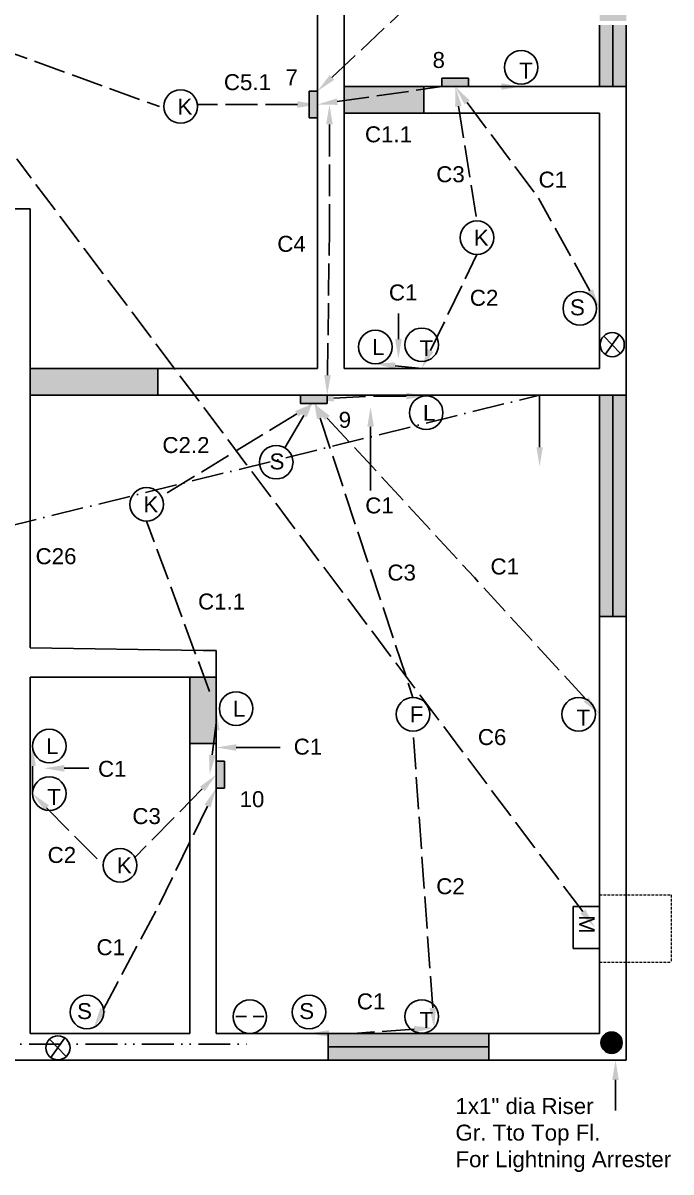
# Model space of a CAD drawing. Header units: inches. Extents: x 1145 to 1703, y 2157 to 3002.
# Drawn here: x 1458.3 to 1701.8, y 2156.5 to 2588.6 of the extents above; entities that cross this region are included whole.
import ezdxf
from ezdxf import colors
from ezdxf.entities.mleader import LeaderData, LeaderLine
from ezdxf.math import Vec2, Vec3

# ---------------------------------------------------------------- set-up
doc = ezdxf.new("R2010")
doc.units = ezdxf.units.IN
doc.header["$MEASUREMENT"] = 0
for name, pattern in [('ACAD_ISO02W100', [15, 12, -3]), ('ACAD_ISO03W100', [30, 12, -18]), ('ACAD_ISO10W100', [18, 12, -3, 0, -3]), ('ACAD_ISO12W100', [21, 12, -3, 0, -3, 0, -3]), ('DASHEDX2', [1.5, 1, -0.5])]:
    doc.linetypes.add(name, pattern=pattern)
doc.layers.add('Layer1', color=7, linetype='DASHEDX2', lineweight=5)
for name, color, linetype in [('pvc', 181, 'ACAD_ISO02W100'), ('tel', 53, 'ACAD_ISO10W100'), ('tv', 151, 'ACAD_ISO12W100')]:
    doc.layers.add(name, color=color, linetype=linetype)
doc.styles.get("Standard").update_dxf_attribs({"font": 'arial.ttf'})

msp = doc.modelspace()

# ---------------------------------------------------------------- hatches: boundary and pattern name
at = {"true_color": 0x7aafdf}
h = msp.add_hatch(color=143, dxfattribs=at)
h.dxf.hatch_style = 1
h.paths.add_polyline_path([(1679.93, 2660.66), (1674.93, 2660.66), (1674.93, 2589.35), (1679.93, 2589.35)])
h.paths.add_polyline_path([(1684.93, 2660.66), (1679.93, 2660.66), (1679.93, 2589.35), (1684.93, 2589.35)])
h.paths.add_polyline_path([(1684.93, 2587.77), (1679.93, 2587.77), (1679.93, 2564.66), (1684.93, 2564.66)])
h.paths.add_polyline_path([(1679.93, 2587.77), (1674.93, 2587.77), (1674.93, 2564.66), (1679.93, 2564.66)])
at = {"true_color": 0x939598}
h = msp.add_hatch(color=252, dxfattribs=at)
h.dxf.hatch_style = 1
h.paths.add_polyline_path([(1615.65, 2567.79), (1615.65, 2564.66), (1625.73, 2564.66), (1625.73, 2567.79)])
h = msp.add_hatch(color=252, dxfattribs=at)
h.dxf.hatch_style = 1
h.paths.add_polyline_path([(1565.8, 2552.86), (1568.93, 2552.86), (1568.93, 2562.95), (1565.8, 2562.95)])
at = {"true_color": 0x727430}
h = msp.add_hatch(color=67, dxfattribs=at)
h.dxf.hatch_style = 1
h.paths.add_polyline_path([(1608.93, 2564.66), (1578.93, 2564.66), (1578.93, 2554.66), (1608.93, 2554.66)])
h = msp.add_hatch(color=67, dxfattribs=at)
h.dxf.hatch_style = 1
h.paths.add_polyline_path([(1508.93, 2458.66), (1460.93, 2458.66), (1460.93, 2448.66), (1508.93, 2448.66)])
at = {"true_color": 0x939598}
h = msp.add_hatch(color=252, dxfattribs=at)
h.dxf.hatch_style = 1
h.paths.add_polyline_path([(1572.59, 2445.54), (1572.59, 2448.66), (1562.51, 2448.66), (1562.51, 2445.54)])
at = {"true_color": 0x7aafdf}
h = msp.add_hatch(color=143, dxfattribs=at)
h.dxf.hatch_style = 1
h.paths.add_polyline_path([(1679.93, 2448.66), (1674.93, 2448.66), (1674.93, 2365.47), (1679.93, 2365.47)])
h.paths.add_polyline_path([(1684.93, 2448.66), (1679.93, 2448.66), (1679.93, 2365.47), (1684.93, 2365.47)])
at = {"true_color": 0x727430}
h = msp.add_hatch(color=67, dxfattribs=at)
h.dxf.hatch_style = 1
h.paths.add_polyline_path([(1530.93, 2342.66), (1525.93, 2342.66), (1520.93, 2342.66), (1520.93, 2317.66), (1530.93, 2317.66)])
at = {"true_color": 0x939598}
h = msp.add_hatch(color=252, dxfattribs=at)
h.dxf.hatch_style = 1
h.paths.add_polyline_path([(1534.05, 2310.97), (1530.93, 2310.97), (1530.93, 2300.89), (1534.05, 2300.89)])
at = {"true_color": 0x7aafdf}
h = msp.add_hatch(color=143, dxfattribs=at)
h.dxf.hatch_style = 1
h.paths.add_polyline_path([(1633.29, 2208.66), (1572.91, 2208.66), (1572.91, 2203.66), (1633.29, 2203.66)])
h.paths.add_polyline_path([(1633.29, 2203.66), (1572.91, 2203.66), (1572.91, 2198.66), (1633.29, 2198.66)])
at = {"layer": 'pvc', "true_color": 0x293189}
h = msp.add_hatch(dxfattribs=at)
h.set_pattern_fill('ANSI31', color=177)
h.paths.add_polyline_path([(1683.43, 2205.16, 1), (1675.43, 2205.16, 1)])

# ---------------------------------------------------------------- linework, layer by layer
for p, q in [((1568.93, 2458.66), (1568.93, 2617.66)), ((1578.93, 2458.66), (1578.93, 2617.66)), ((1674.93, 2564.66), (1674.93, 2587.77)), ((1679.93, 2587.77), (1679.93, 2564.66)), ((1684.93, 2203.66), (1684.93, 2587.77)), ((1615.65, 2567.79), (1615.65, 2564.66)), ((1615.65, 2567.79), (1625.73, 2567.79)), ((1625.73, 2564.66), (1625.73, 2567.79)), ((1568.93, 2562.95), (1565.8, 2562.95)), ((1565.8, 2552.86), (1565.8, 2562.95)), ((1608.93, 2564.66), (1578.93, 2564.66)), ((1608.93, 2564.66), (1674.93, 2564.66)), ((1608.93, 2564.66), (1608.93, 2554.66)), ((1674.93, 2564.66), (1684.93, 2564.66)), ((1608.93, 2554.66), (1578.93, 2554.66)), ((1608.93, 2554.66), (1674.93, 2554.66)), ((1674.93, 2458.66), (1674.93, 2554.66)), ((1565.8, 2552.86), (1568.93, 2552.86)), ((1450.93, 2518.66), (1460.93, 2518.66)), ((1460.93, 2518.66), (1460.93, 2513.66)), ((1460.93, 2513.66), (1460.93, 2353.66)), ((1676.99, 2463.97), (1682.33, 2471.31)), ((1676.51, 2470.87), (1682.79, 2464.31)), ((1508.93, 2458.66), (1460.93, 2458.66)), ((1508.93, 2448.66), (1508.93, 2458.66)), ((1508.93, 2458.66), (1568.93, 2458.66)), ((1578.93, 2458.66), (1674.93, 2458.66)), ((1508.93, 2448.66), (1460.93, 2448.66)), ((1674.93, 2448.66), (1508.93, 2448.66)), ((1562.51, 2448.66), (1562.51, 2445.54)), ((1572.59, 2445.54), (1562.51, 2445.54)), ((1572.59, 2445.54), (1572.59, 2448.66)), ((1674.93, 2208.66), (1674.93, 2448.66)), ((1674.93, 2448.66), (1684.93, 2448.66)), ((1679.93, 2365.47), (1679.93, 2448.66)), ((1674.93, 2365.47), (1684.93, 2365.47)), ((1460.93, 2353.66), (1460.93, 2353.59)), ((1525.93, 2352.66), (1460.93, 2353.59)), ((1525.93, 2352.66), (1530.93, 2352.66)), ((1530.93, 2352.66), (1530.93, 2342.66)), ((1460.93, 2342.66), (1460.93, 2208.66)), ((1460.93, 2342.66), (1525.93, 2342.66)), ((1520.93, 2317.66), (1520.93, 2342.66)), ((1530.93, 2342.66), (1525.93, 2342.66)), ((1530.93, 2317.66), (1530.93, 2342.66)), ((1530.93, 2342.66), (1530.93, 2317.66)), ((1530.93, 2317.66), (1530.93, 2342.66)), ((1530.93, 2317.66), (1520.93, 2317.66)), ((1520.93, 2317.66), (1520.93, 2208.66)), ((1530.93, 2208.66), (1530.93, 2317.66)), ((1534.05, 2310.97), (1530.93, 2310.97)), ((1534.05, 2310.97), (1534.05, 2300.89)), ((1530.93, 2300.89), (1534.05, 2300.89)), ((1674.93, 2256.4), (1665.07, 2256.4)), ((1665.07, 2256.4), (1665.07, 2240.58)), ((1665.07, 2240.58), (1674.93, 2240.58)), ((1538.29, 2214.97), (1542.28, 2214.97)), ((1544.74, 2214.97), (1548.74, 2214.97)), ((1460.93, 2208.66), (1520.93, 2208.66)), ((1530.93, 2208.66), (1674.93, 2208.66)), ((1572.91, 2208.66), (1572.91, 2198.66)), ((1633.29, 2208.66), (1633.29, 2198.66)), ((1468.23, 2206.49), (1474.51, 2199.93)), ((1468.71, 2199.59), (1474.05, 2206.94)), ((1572.91, 2203.66), (1633.29, 2203.66)), ((1684.93, 2198.66), (1184.93, 2198.66))]:
    msp.add_line(p, q)
at = {"linetype": 'ACAD_ISO03W100'}
msp.add_line((1684.93, 2203.66), (1684.93, 2198.66), dxfattribs=at)
at = {"linetype": 'ByBlock', "lineweight": -2}
for points in [[(1652.41, 2429.04), (1652.41, 2448.66)], [(1563.86, 2440.92), (1556.66, 2428.84)]]:
    msp.add_lwpolyline(points, dxfattribs=at)
for centre, radius in [((1645.48, 2571.9), 6.31), ((1517.53, 2557.16), 6.31), ((1628.86, 2507.83), 6.31), ((1667.5, 2481.27), 6.31), ((1590.68, 2466.74), 6.31), ((1608.12, 2467.57), 6.31), ((1679.69, 2467.62), 4.54), ((1609.79, 2442.01), 6.31), ((1553.43, 2423.42), 6.31), ((1504.73, 2407.56), 6.31), ((1538.37, 2330.79), 6.31), ((1604.81, 2328.66), 6.31), ((1667.09, 2328.66), 6.31), ((1468.19, 2316.69), 6.31), ((1468.19, 2298.84), 6.31), ((1494.77, 2271.87), 6.31), ((1482.31, 2216.68), 6.31), ((1543.52, 2214.97), 6.31), ((1565.77, 2216.68), 6.31), ((1608.12, 2215.02), 6.31), ((1471.41, 2203.24), 4.54), ((1679.43, 2205.16), 4)]:
    msp.add_circle(centre, radius)
for points in [[(1562.83, 2441.53), (1567.55, 2447.1), (1564.89, 2440.3)], [(1653.61, 2429.04), (1652.41, 2421.84), (1651.21, 2429.04)]]:
    msp.add_solid(points)
at = {"layer": 'Layer1'}
for p, q in [((1674.93, 2260.79), (1701.77, 2260.79)), ((1701.77, 2260.79), (1701.77, 2235.51)), ((1674.93, 2235.51), (1701.77, 2235.51))]:
    msp.add_line(p, q, dxfattribs=at)
at = {"layer": 'tel'}
msp.add_line((1451.6, 2398.99), (1652.41, 2448.66), dxfattribs=at)
at = {"layer": 'tv'}
msp.add_line((1312.18, 2204.66), (1544.18, 2204.66), dxfattribs=at)

# ---------------------------------------------------------------- texts
at = {"char_height": 6, "attachment_point": 1}
for s, width, heights, insert in [('{\\C244;\\c1973145;8}', 8.5023, [0], (1612.17, 2577.65)), ('{\\C244;\\c1973145;7}', 8.5023, [0], (1556.92, 2571.13)), ('T', 8.5023, [0], (1644.69, 2573.63)), ('C5.1', 8.5023, [0], (1533.77, 2569.31)), ('K', 8.5023, [0], (1516.33, 2560.14)), ('C1.1', 8.5023, [0], (1586.77, 2549.7)), ('C3', 8.5023, [0], (1613.57, 2534.69)), ('C1', 8.5023, [0], (1652.01, 2532.67)), ('K', 8.5023, [0], (1627.66, 2510.8)), ('{\\C244;\\c1973145;C4}', 8.5023, [0], (1553.83, 2508.52)), ('C1', 8.5023, [0], (1595.78, 2490.24)), ('C2', 8.5023, [0], (1626.19, 2488.24)), ('S', 8.5023, [0], (1663.81, 2484.65)), ('L', 8.5023, [0], (1589.48, 2469.72)), ('T', 8.5023, [0], (1607.33, 2469.3)), ('{\\C244;\\c1973145;9}', 8.5023, [0], (1576.91, 2442.36)), ('L', 8.5023, [0], (1608.58, 2444.98)), ('C2.2', 8.5023, [0], (1510.67, 2432.87)), ('S', 8.5023, [0], (1550.93, 2426.72)), ('K', 8.5023, [0], (1503.53, 2410.54)), ('C1', 8.5023, [0], (1586.89, 2410.16)), ('{\\C116;\\c3434259;C26}', 8.5023, [0], (1463.02, 2391.08)), ('C3', 8.5023, [0], (1595.21, 2384.93)), ('C1', 8.5023, [0], (1633.94, 2387.22)), ('C1.1', 8.5023, [0], (1524.06, 2374.04)), ('L', 8.5023, [0], (1537.16, 2333.77)), ('F', 8.5023, [0], (1603.6, 2331.63)), ('T', 8.5023, [0], (1666.3, 2330.39)), ('{\\C116;\\c3434259;C6}', 8.5023, [0], (1629.2, 2323.08)), ('L', 8.5023, [0], (1466.98, 2319.66)), ('{\\C244;\\c1973145;C1}', 8.5023, [0], (1560.01, 2319.48)), ('C1', 8.5023, [0], (1486.47, 2311.14)), ('T', 8.5023, [0], (1467.4, 2300.57)), ('{\\C244;\\c1973145;10}', 8.5023, [0], (1539.66, 2299.73)), ('C3', 8.5023, [0], (1499.38, 2293.37)), ('C2', 8.5023, [0], (1467.54, 2278.75)), ('K', 8.5023, [0], (1493.56, 2274.84)), ('C2', 8.5023, [0], (1613.56, 2266.99)), ('C1', 8.5023, [0], (1485.9, 2244.06)), ('C1', 8.5023, [0], (1583.73, 2223.7)), ('S', 8.5023, [0], (1478.61, 2220.06)), ('S', 8.5023, [0], (1562.08, 2220.06)), ('T', 8.5023, [0], (1607.33, 2216.74)), ('1x1" dia Riser \\PGr. Tto Top Fl.\\PFor Lightning Arrester', 86.0793, [38.29], (1620.78, 2184.36))]:
    msp.add_mtext_dynamic_manual_height_columns(s, width=width, gutter_width=1, heights=heights, dxfattribs=dict(at, insert=insert))
at = {"insert": (1673.14, 2253.16), "char_height": 6, "attachment_point": 1, "rotation": 270}
msp.add_mtext_dynamic_manual_height_columns('{\\C116;\\c3434259;M}', width=8.5023, gutter_width=1, heights=[0], dxfattribs=at)

# ---------------------------------------------------------------- leaders
ml = msp.add_multileader_mtext('Standard')
ml.set_content('')
ml.set_leader_properties(color=242, linetype='ACAD_ISO02W100')
ml.build(insert=Vec2(0, 0))
ml.multileader.update_dxf_attribs({"has_dogleg": 0, "dogleg_length": 0.36, "arrow_head_size": 7.5, "scale": 30})
ctx = ml.context
ctx.base_point, ctx.scale, ctx.char_height, ctx.arrow_head_size, ctx.landing_gap_size, ctx.plane_origin = Vec3(1497.09, 2557.16), 30, 5.4, 7.5, 2.7, Vec3(1328.63, 2622.67)
notes = []
notes.append((ctx, [(0, (1, 1, 0), (1498.73, 2557.16), (1, 0), 10.8, [(0, [(1328.63, 2622.67)], 0, [])])]))
ctx.mtext, ml.multileader.dxf.content_type = None, 0
ml = msp.add_multileader_mtext('Standard')
ml.set_content('')
ml.set_leader_properties(linetype='ACAD_ISO02W100')
ml.build(insert=Vec2(0, 0))
ml.multileader.update_dxf_attribs({"has_dogleg": 0, "dogleg_length": 0.36, "arrow_head_size": 7.5, "scale": 30})
ctx = ml.context
ctx.base_point, ctx.scale, ctx.char_height, ctx.arrow_head_size, ctx.landing_gap_size, ctx.plane_origin = Vec3(1612.11, 2613.4), 30, 5.4, 7.5, 2.7, Vec3(1568.93, 2562.95)
notes.append((ctx, [(0, (1, 1, 0), (1611.75, 2613.4), (1, 0), 10.8, [(0, [(1568.93, 2562.95)], 0, [])])]))
ctx.mtext, ml.multileader.dxf.content_type = None, 0
ml = msp.add_multileader_mtext('Standard')
ml.set_content('')
ml.set_leader_properties(linetype='ACAD_ISO02W100')
ml.build(insert=Vec2(0, 0))
ml.multileader.update_dxf_attribs({"has_dogleg": 0, "dogleg_length": 0.36, "arrow_head_size": 7.5, "scale": 30})
ctx = ml.context
ctx.base_point, ctx.scale, ctx.char_height, ctx.arrow_head_size, ctx.landing_gap_size, ctx.plane_origin = Vec3(1603.31, 2564.66), 30, 5.4, 7.5, 2.7, Vec3(1568.93, 2557.91)
notes.append((ctx, [(0, (1, 1, 0), (1604.85, 2564.66), (1, 0), 10.8, [(0, [(1568.93, 2557.91)], 0, [])])]))
ctx.mtext, ml.multileader.dxf.content_type = None, 0
ml = msp.add_multileader_mtext('Standard')
ml.set_content('')
ml.set_leader_properties(linetype='ACAD_ISO02W100')
ml.build(insert=Vec2(0, 0))
ml.multileader.update_dxf_attribs({"has_dogleg": 0, "dogleg_length": 0.36, "arrow_head_size": 7.5, "scale": 30})
ctx = ml.context
ctx.base_point, ctx.scale, ctx.char_height, ctx.arrow_head_size, ctx.landing_gap_size, ctx.plane_origin = Vec3(1617.23, 2514.13), 30, 5.4, 7.5, 2.7, Vec3(1620.69, 2564.66)
notes.append((ctx, [(0, (1, 1, 0), (1618.06, 2514.13), (1, 0), 10.8, [(0, [(1620.69, 2564.66)], 0, [])])]))
ctx.mtext, ml.multileader.dxf.content_type = None, 0
ml = msp.add_multileader_mtext('Standard')
ml.set_content('')
ml.set_leader_properties(linetype='ACAD_ISO02W100')
ml.build(insert=Vec2(0, 0))
ml.multileader.update_dxf_attribs({"has_dogleg": 0, "dogleg_length": 0.36, "arrow_head_size": 7.5, "scale": 30})
ctx = ml.context
ctx.base_point, ctx.scale, ctx.char_height, ctx.arrow_head_size, ctx.landing_gap_size, ctx.plane_origin = Vec3(1641.57, 2522.74), 30, 5.4, 7.5, 2.7, Vec3(1620.69, 2564.66)
notes.append((ctx, [(0, (1, 1, 0), (1641.21, 2522.74), (1, 0), 10.8, [(0, [(1620.69, 2564.66)], 0, [])])]))
ctx.mtext, ml.multileader.dxf.content_type = None, 0
ml = msp.add_multileader_mtext('Standard')
ml.set_content('')
ml.set_leader_properties(linetype='ACAD_ISO02W100')
ml.build(insert=Vec2(0, 0))
ml.multileader.update_dxf_attribs({"has_dogleg": 0, "dogleg_length": 0.36, "arrow_head_size": 7.5, "scale": 30})
ctx = ml.context
ctx.base_point, ctx.scale, ctx.char_height, ctx.arrow_head_size, ctx.landing_gap_size, ctx.plane_origin = Vec3(1636.89, 2562.09), 30, 5.4, 7.5, 2.7, Vec3(1645.48, 2564.66)
notes.append((ctx, [(0, (1, 1, 0), (1636.53, 2564.66), (-1, 0), 10.8, [(0, [(1645.48, 2564.66)], 0, [])])]))
ctx.mtext, ml.multileader.dxf.content_type = None, 0
ml = msp.add_multileader_mtext('Standard')
ml.set_content('')
ml.set_leader_properties(linetype='ACAD_ISO02W100')
ml.build(insert=Vec2(0, 0))
ml.multileader.update_dxf_attribs({"has_dogleg": 0, "dogleg_length": 0.36, "arrow_head_size": 7.5, "scale": 30})
ctx = ml.context
ctx.base_point, ctx.scale, ctx.char_height, ctx.arrow_head_size, ctx.landing_gap_size, ctx.plane_origin = Vec3(1534.96, 2557.91), 30, 5.4, 7.5, 2.7, Vec3(1568.93, 2557.91)
notes.append((ctx, [(0, (1, 1, 0), (1534.6, 2557.91), (-1, 0), 10.8, [(0, [(1568.93, 2557.91)], 0, [])])]))
ctx.mtext, ml.multileader.dxf.content_type = None, 0
ml = msp.add_multileader_mtext('Standard')
ml.set_content('')
ml.set_leader_properties(color=242, linetype='ACAD_ISO02W100')
ml.build(insert=Vec2(0, 0))
ml.multileader.update_dxf_attribs({"has_dogleg": 0, "dogleg_length": 0.36, "arrow_head_size": 7.5, "scale": 30})
ctx = ml.context
ctx.base_point, ctx.scale, ctx.char_height, ctx.arrow_head_size, ctx.landing_gap_size, ctx.plane_origin = Vec3(1562.99, 2511.91), 30, 5.4, 7.5, 2.7, Vec3(1573.43, 2557.91)
notes.append((ctx, [(0, (1, 1, 0), (1562.63, 2510.91), (1, 0), 10.8, [(0, [(1573.43, 2557.91)], 0, [])])]))
ctx.mtext, ml.multileader.dxf.content_type = None, 0
ml = msp.add_multileader_mtext('Standard')
ml.set_content('')
ml.set_leader_properties(color=92, linetype='ACAD_ISO02W100')
ml.build(insert=Vec2(0, 0))
ml.multileader.update_dxf_attribs({"has_dogleg": 0, "dogleg_length": 0.36, "arrow_head_size": 7.5, "scale": 30})
ctx = ml.context
ctx.base_point, ctx.scale, ctx.char_height, ctx.arrow_head_size, ctx.landing_gap_size, ctx.plane_origin = Vec3(1463.94, 2537.46), 30, 5.4, 7.5, 2.7, Vec3(1673.14, 2248.49)
notes.append((ctx, [(0, (1, 1, 0), (1466.73, 2537.46), (-1, 0), 10.8, [(0, [(1673.14, 2248.49)], 0, [])])]))
ctx.mtext, ml.multileader.dxf.content_type = None, 0
ml = msp.add_multileader_mtext('Standard')
ml.set_content('')
ml.set_leader_properties(linetype='ACAD_ISO02W100')
ml.build(insert=Vec2(0, 0))
ml.multileader.update_dxf_attribs({"has_dogleg": 0, "dogleg_length": 0.36, "arrow_head_size": 7.5, "scale": 30})
ctx = ml.context
ctx.base_point, ctx.scale, ctx.char_height, ctx.arrow_head_size, ctx.landing_gap_size, ctx.plane_origin = Vec3(1662.56, 2522.74), 30, 5.4, 7.5, 2.7, Vec3(1674.93, 2481.27)
notes.append((ctx, [(0, (1, 1, 0), (1662.81, 2522.74), (-1, 0), 10.8, [(0, [(1674.93, 2481.27)], 0, [])])]))
ctx.mtext, ml.multileader.dxf.content_type = None, 0
ml = msp.add_multileader_mtext('Standard')
ml.set_content('')
ml.set_leader_properties(color=242, linetype='ACAD_ISO02W100')
ml.build(insert=Vec2(0, 0))
ml.multileader.update_dxf_attribs({"has_dogleg": 0, "dogleg_length": 0.36, "arrow_head_size": 7.5, "scale": 30})
ctx = ml.context
ctx.base_point, ctx.scale, ctx.char_height, ctx.arrow_head_size, ctx.landing_gap_size, ctx.plane_origin = Vec3(1562.99, 2512.91), 30, 5.4, 7.5, 2.7, Vec3(1572.59, 2448.66)
notes.append((ctx, [(0, (1, 1, 0), (1562.63, 2510.91), (1, 0), 10.8, [(0, [(1572.59, 2448.66)], 0, [])])]))
ctx.mtext, ml.multileader.dxf.content_type = None, 0
ml = msp.add_multileader_mtext('Standard')
ml.set_content('')
ml.set_leader_properties(linetype='ACAD_ISO02W100')
ml.build(insert=Vec2(0, 0))
ml.multileader.update_dxf_attribs({"has_dogleg": 0, "dogleg_length": 0.36, "arrow_head_size": 7.5, "scale": 30})
ctx = ml.context
ctx.base_point, ctx.scale, ctx.char_height, ctx.arrow_head_size, ctx.landing_gap_size, ctx.plane_origin = Vec3(1617.57, 2501.52), 30, 5.4, 7.5, 2.7, Vec3(1608.12, 2458.66)
notes.append((ctx, [(0, (1, 1, 0), (1618.06, 2501.52), (1, 0), 10.8, [(0, [(1608.12, 2458.66)], 0, [])])]))
ctx.mtext, ml.multileader.dxf.content_type = None, 0
ml = msp.add_multileader_mtext('Standard')
ml.set_content('')
ml.set_leader_properties(linetype='ByLayer')
ml.build(insert=Vec2(0, 0))
ml.multileader.update_dxf_attribs({"has_dogleg": 0, "dogleg_length": 0.36, "arrow_head_size": 7.5, "scale": 30})
ctx = ml.context
ctx.base_point, ctx.scale, ctx.char_height, ctx.arrow_head_size, ctx.landing_gap_size, ctx.plane_origin = Vec3(1588.9, 2479.37), 30, 5.4, 7.5, 2.7, Vec3(1599.34, 2462.2)
notes.append((ctx, [(0, (1, 1, 0), (1588.54, 2479.37), (1, 0), 10.8, [(0, [(1599.34, 2462.2)], 0, [])])]))
ctx.mtext, ml.multileader.dxf.content_type = None, 0
ml = msp.add_multileader_mtext('Standard')
ml.set_content('')
ml.set_leader_properties(linetype='ACAD_ISO02W100')
ml.build(insert=Vec2(0, 0))
ml.multileader.update_dxf_attribs({"has_dogleg": 0, "dogleg_length": 0.36, "arrow_head_size": 7.5, "scale": 30})
ctx = ml.context
ctx.base_point, ctx.scale, ctx.char_height, ctx.arrow_head_size, ctx.landing_gap_size, ctx.plane_origin = Vec3(1597.68, 2459.14), 30, 5.4, 7.5, 2.7, Vec3(1590.68, 2460.44)
notes.append((ctx, [(0, (1, 1, 0), (1597.32, 2458.66), (1, 0), 10.8, [(0, [(1590.68, 2460.44)], 0, [])])]))
ctx.mtext, ml.multileader.dxf.content_type = None, 0
ml = msp.add_multileader_mtext('Standard')
ml.set_content('')
ml.set_leader_properties(linetype='ACAD_ISO02W100')
ml.build(insert=Vec2(0, 0))
ml.multileader.update_dxf_attribs({"has_dogleg": 0, "dogleg_length": 0.36, "arrow_head_size": 7.5, "scale": 30})
ctx = ml.context
ctx.base_point, ctx.scale, ctx.char_height, ctx.arrow_head_size, ctx.landing_gap_size, ctx.plane_origin = Vec3(1604.19, 2448.31), 30, 5.4, 7.5, 2.7, Vec3(1609.79, 2448.31)
notes.append((ctx, [(0, (1, 1, 0), (1602.73, 2448.31), (-1, 0), 10.8, [(0, [(1609.79, 2448.31)], 0, [])])]))
ctx.mtext, ml.multileader.dxf.content_type = None, 0
ml = msp.add_multileader_mtext('Standard')
ml.set_content('')
ml.set_leader_properties(linetype='ACAD_ISO02W100')
ml.build(insert=Vec2(0, 0))
ml.multileader.update_dxf_attribs({"has_dogleg": 0, "dogleg_length": 0.36, "arrow_head_size": 7.5, "scale": 30})
ctx = ml.context
ctx.base_point, ctx.scale, ctx.char_height, ctx.arrow_head_size, ctx.landing_gap_size, ctx.plane_origin = Vec3(1521.46, 2410.54), 30, 5.4, 7.5, 2.7, Vec3(1567.55, 2445.54)
notes.append((ctx, [(0, (1, 1, 0), (1521.1, 2410.54), (-1, 0), 10.8, [(0, [(1567.55, 2445.54)], 0, [])])]))
ctx.mtext, ml.multileader.dxf.content_type = None, 0
ml = msp.add_multileader_mtext('Standard')
ml.set_content('')
ml.set_leader_properties(linetype='ACAD_ISO02W100')
ml.build(insert=Vec2(0, 0))
ml.multileader.update_dxf_attribs({"has_dogleg": 0, "dogleg_length": 0.36, "arrow_head_size": 7.5, "scale": 30})
ctx = ml.context
ctx.base_point, ctx.scale, ctx.char_height, ctx.arrow_head_size, ctx.landing_gap_size, ctx.plane_origin = Vec3(1581.49, 2448.31), 30, 5.4, 7.5, 2.7, Vec3(1567.55, 2447.1)
notes.append((ctx, [(0, (1, 1, 0), (1581.13, 2448.31), (1, 0), 10.8, [(0, [(1567.55, 2447.1)], 0, [])])]))
ctx.mtext, ml.multileader.dxf.content_type = None, 0
ml = msp.add_multileader_mtext('Standard')
ml.set_content('')
ml.set_leader_properties(linetype='ACAD_ISO02W100')
ml.build(insert=Vec2(0, 0))
ml.multileader.update_dxf_attribs({"has_dogleg": 0, "dogleg_length": 0.36, "arrow_head_size": 7.5, "scale": 30})
ctx = ml.context
ctx.base_point, ctx.scale, ctx.char_height, ctx.arrow_head_size, ctx.landing_gap_size, ctx.plane_origin = Vec3(1594.37, 2334.97), 30, 5.4, 7.5, 2.7, Vec3(1567.55, 2447.1)
notes.append((ctx, [(0, (1, 1, 0), (1594.01, 2334.97), (1, 0), 10.8, [(0, [(1567.55, 2447.1)], 0, [])])]))
ctx.mtext, ml.multileader.dxf.content_type = None, 0
ml = msp.add_multileader_mtext('Standard')
ml.set_content('')
ml.set_leader_properties(linetype='ACAD_ISO02W100')
ml.build(insert=Vec2(0, 0))
ml.multileader.update_dxf_attribs({"has_dogleg": 0, "dogleg_length": 0.36, "arrow_head_size": 7.5, "scale": 30})
ctx = ml.context
ctx.base_point, ctx.scale, ctx.char_height, ctx.arrow_head_size, ctx.landing_gap_size, ctx.plane_origin = Vec3(1617.47, 2380.05), 30, 5.4, 7.5, 2.7, Vec3(1567.55, 2445.54)
notes.append((ctx, [(0, (1, 1, 0), (1617.11, 2380.05), (1, 0), 10.8, [(0, [(1567.55, 2445.54)], 0, [])])]))
ctx.mtext, ml.multileader.dxf.content_type = None, 0
ml = msp.add_multileader_mtext('Standard')
ml.set_content('')
ml.set_leader_properties(linetype='ByLayer')
ml.build(insert=Vec2(0, 0))
ml.multileader.update_dxf_attribs({"has_dogleg": 0, "dogleg_length": 0.36, "arrow_head_size": 7.5, "scale": 30})
ctx = ml.context
ctx.base_point, ctx.scale, ctx.char_height, ctx.arrow_head_size, ctx.landing_gap_size, ctx.plane_origin = Vec3(1588.89, 2412.74), 30, 5.4, 7.5, 2.7, Vec3(1588.89, 2444.27)
notes.append((ctx, [(0, (1, 1, 0), (1588.53, 2412.74), (1, 0), 0.36, [(0, [(1588.89, 2444.27)], 0, [])])]))
ctx.mtext, ml.multileader.dxf.content_type = None, 0
ml = msp.add_multileader_mtext('Standard')
ml.set_content('')
ml.set_leader_properties(linetype='ACAD_ISO02W100')
ml.build(insert=Vec2(0, 0))
ml.multileader.update_dxf_attribs({"has_dogleg": 0, "dogleg_length": 0.36, "arrow_head_size": 7.5, "scale": 30})
ctx = ml.context
ctx.base_point, ctx.scale, ctx.char_height, ctx.arrow_head_size, ctx.landing_gap_size, ctx.plane_origin = Vec3(1515.89, 2401.26), 30, 5.4, 7.5, 2.7, Vec3(1530.93, 2330.16)
notes.append((ctx, [(0, (1, 1, 0), (1515.53, 2401.26), (-1, 0), 10.8, [(0, [(1530.93, 2330.16)], 0, [])])]))
ctx.mtext, ml.multileader.dxf.content_type = None, 0
ml = msp.add_multileader_mtext('Standard')
ml.set_content('')
ml.set_leader_properties(linetype='ACAD_ISO02W100')
ml.build(insert=Vec2(0, 0))
ml.multileader.update_dxf_attribs({"has_dogleg": 0, "dogleg_length": 0.36, "arrow_head_size": 7.5, "scale": 30})
ctx = ml.context
ctx.base_point, ctx.scale, ctx.char_height, ctx.arrow_head_size, ctx.landing_gap_size, ctx.plane_origin = Vec3(1639.07, 2380.05), 30, 5.4, 7.5, 2.7, Vec3(1674.93, 2328.66)
notes.append((ctx, [(0, (1, 1, 0), (1638.71, 2380.05), (-1, 0), 10.8, [(0, [(1674.93, 2328.66)], 0, [])])]))
ctx.mtext, ml.multileader.dxf.content_type = None, 0
ml = msp.add_multileader_mtext('Standard')
ml.set_content('')
ml.set_leader_properties(color=242, linetype='ACAD_ISO02W100')
ml.build(insert=Vec2(0, 0))
ml.multileader.update_dxf_attribs({"has_dogleg": 0, "dogleg_length": 0.36, "arrow_head_size": 7.5, "scale": 30})
ctx = ml.context
ctx.base_point, ctx.scale, ctx.char_height, ctx.arrow_head_size, ctx.landing_gap_size, ctx.plane_origin = Vec3(1544.09, 2310.66), 30, 5.4, 7.5, 2.7, Vec3(1530.93, 2330.16)
notes.append((ctx, [(0, (1, 1, 0), (1541.73, 2310.66), (-1, 0), 10.8, [(0, [(1530.93, 2330.16)], 0, [])])]))
ctx.mtext, ml.multileader.dxf.content_type = None, 0
ml = msp.add_multileader_mtext('Standard')
ml.set_content('')
ml.set_leader_properties(color=242, linetype='ACAD_ISO02W100')
ml.build(insert=Vec2(0, 0))
ml.multileader.update_dxf_attribs({"has_dogleg": 0, "dogleg_length": 0.36, "arrow_head_size": 7.5, "scale": 30})
ctx = ml.context
ctx.base_point, ctx.scale, ctx.char_height, ctx.arrow_head_size, ctx.landing_gap_size, ctx.plane_origin = Vec3(1520.32, 2325.29), 30, 5.4, 7.5, 2.7, Vec3(1528.43, 2305.93)
notes.append((ctx, [(0, (1, 1, 0), (1520.13, 2325.43), (1, 0), 10.8, [(0, [(1528.43, 2305.93)], 0, [])])]))
ctx.mtext, ml.multileader.dxf.content_type = None, 0
ml = msp.add_multileader_mtext('Standard')
ml.set_content('')
ml.set_leader_properties(linetype='ACAD_ISO02W100')
ml.build(insert=Vec2(0, 0))
ml.multileader.update_dxf_attribs({"has_dogleg": 0, "dogleg_length": 0.36, "arrow_head_size": 7.5, "scale": 30})
ctx = ml.context
ctx.base_point, ctx.scale, ctx.char_height, ctx.arrow_head_size, ctx.landing_gap_size, ctx.plane_origin = Vec3(1615.97, 2322.36), 30, 5.4, 7.5, 2.7, Vec3(1612.76, 2210.74)
notes.append((ctx, [(0, (1, 1, 0), (1615.61, 2322.36), (-1, 0), 10.8, [(0, [(1612.76, 2210.74)], 0, [])])]))
ctx.mtext, ml.multileader.dxf.content_type = None, 0
ml = msp.add_multileader_mtext('Standard')
ml.set_content('')
ml.set_leader_properties(linetype='ACAD_ISO02W100')
ml.build(insert=Vec2(0, 0))
ml.multileader.update_dxf_attribs({"has_dogleg": 0, "dogleg_length": 0.36, "arrow_head_size": 7.5, "scale": 30})
ctx = ml.context
ctx.base_point, ctx.scale, ctx.char_height, ctx.arrow_head_size, ctx.landing_gap_size, ctx.plane_origin = Vec3(1473.04, 2296.83), 30, 5.4, 7.5, 2.7, Vec3(1461.88, 2316.69)
notes.append((ctx, [(0, (1, 1, 0), (1472.68, 2298.84), (-1, 0), 10.8, [(0, [(1461.88, 2316.69)], 0, [])])]))
ctx.mtext, ml.multileader.dxf.content_type = None, 0
ml = msp.add_multileader_mtext('Standard')
ml.set_content('')
ml.set_leader_properties(color=242, linetype='ByLayer')
ml.build(insert=Vec2(0, 0))
ml.multileader.update_dxf_attribs({"has_dogleg": 0, "dogleg_length": 0.36, "arrow_head_size": 7.5, "scale": 30})
ctx = ml.context
ctx.base_point, ctx.scale, ctx.char_height, ctx.arrow_head_size, ctx.landing_gap_size, ctx.plane_origin = Vec3(1542.99, 2316.16), 30, 5.4, 7.5, 2.7, Vec3(1530.93, 2316.16)
notes.append((ctx, [(0, (1, 1, 0), (1544.13, 2316.16), (1, 0), 10.8, [(0, [(1530.93, 2316.16)], 0, [])])]))
ctx.mtext, ml.multileader.dxf.content_type = None, 0
ml = msp.add_multileader_mtext('Standard')
ml.set_content('')
ml.set_leader_properties(linetype='ByLayer')
ml.build(insert=Vec2(0, 0))
ml.multileader.update_dxf_attribs({"has_dogleg": 0, "dogleg_length": 0.36, "arrow_head_size": 7.5, "scale": 30})
ctx = ml.context
ctx.base_point, ctx.scale, ctx.char_height, ctx.arrow_head_size, ctx.landing_gap_size, ctx.plane_origin = Vec3(1472.61, 2308.34), 30, 5.4, 7.5, 2.7, Vec3(1466.26, 2308.34)
notes.append((ctx, [(0, (1, 1, 0), (1472.25, 2308.34), (1, 0), 10.8, [(0, [(1466.26, 2308.34)], 0, [])])]))
ctx.mtext, ml.multileader.dxf.content_type = None, 0
ml = msp.add_multileader_mtext('Standard')
ml.set_content('')
ml.set_leader_properties(linetype='ACAD_ISO02W100')
ml.build(insert=Vec2(0, 0))
ml.multileader.update_dxf_attribs({"has_dogleg": 0, "dogleg_length": 0.36, "arrow_head_size": 7.5, "scale": 30})
ctx = ml.context
ctx.base_point, ctx.scale, ctx.char_height, ctx.arrow_head_size, ctx.landing_gap_size, ctx.plane_origin = Vec3(1508.37, 2274.84), 30, 5.4, 7.5, 2.7, Vec3(1530.93, 2305.93)
notes.append((ctx, [(0, (1, 1, 0), (1511.13, 2274.84), (-1, 0), 10.8, [(0, [(1530.93, 2305.93)], 0, [])])]))
ctx.mtext, ml.multileader.dxf.content_type = None, 0
ml = msp.add_multileader_mtext('Standard')
ml.set_content('')
ml.set_leader_properties(linetype='ACAD_ISO02W100')
ml.build(insert=Vec2(0, 0))
ml.multileader.update_dxf_attribs({"has_dogleg": 0, "dogleg_length": 0.36, "arrow_head_size": 7.5, "scale": 30})
ctx = ml.context
ctx.base_point, ctx.scale, ctx.char_height, ctx.arrow_head_size, ctx.landing_gap_size, ctx.plane_origin = Vec3(1478.02, 2271.87), 30, 5.4, 7.5, 2.7, Vec3(1461.88, 2298.84)
notes.append((ctx, [(0, (1, 1, 0), (1477.66, 2271.87), (1, 0), 10.8, [(0, [(1461.88, 2298.84)], 0, [])])]))
ctx.mtext, ml.multileader.dxf.content_type = None, 0
ml = msp.add_multileader_mtext('Standard')
ml.set_content('')
ml.set_leader_properties(linetype='ACAD_ISO02W100')
ml.build(insert=Vec2(0, 0))
ml.multileader.update_dxf_attribs({"has_dogleg": 0, "dogleg_length": 0.36, "arrow_head_size": 7.5, "scale": 30})
ctx = ml.context
ctx.base_point, ctx.scale, ctx.char_height, ctx.arrow_head_size, ctx.landing_gap_size, ctx.plane_origin = Vec3(1520.58, 2257.06), 30, 5.4, 7.5, 2.7, Vec3(1530.93, 2300.89)
notes.append((ctx, [(0, (1, 1, 0), (1520.22, 2257.06), (-1, 0), 10.8, [(0, [(1530.93, 2300.89)], 0, [])])]))
ctx.mtext, ml.multileader.dxf.content_type = None, 0
ml = msp.add_multileader_mtext('Standard')
ml.set_content('')
ml.set_leader_properties(linetype='ACAD_ISO02W100')
ml.build(insert=Vec2(0, 0))
ml.multileader.update_dxf_attribs({"has_dogleg": 0, "dogleg_length": 0.36, "arrow_head_size": 7.5, "scale": 30})
ctx = ml.context
ctx.base_point, ctx.scale, ctx.char_height, ctx.arrow_head_size, ctx.landing_gap_size, ctx.plane_origin = Vec3(1498.98, 2255.38), 30, 5.4, 7.5, 2.7, Vec3(1484.93, 2210.94)
notes.append((ctx, [(0, (1, 1, 0), (1498.62, 2257.06), (1, 0), 10.8, [(0, [(1484.93, 2210.94)], 0, [])])]))
ctx.mtext, ml.multileader.dxf.content_type = None, 0
ml = msp.add_multileader_mtext('Standard')
ml.set_content('')
ml.set_leader_properties(linetype='ACAD_ISO02W100')
ml.build(insert=Vec2(0, 0))
ml.multileader.update_dxf_attribs({"has_dogleg": 0, "dogleg_length": 0.36, "arrow_head_size": 7.5, "scale": 30})
ctx = ml.context
ctx.base_point, ctx.scale, ctx.char_height, ctx.arrow_head_size, ctx.landing_gap_size, ctx.plane_origin = Vec3(1570.25, 2208.66), 30, 5.4, 7.5, 2.7, Vec3(1565.77, 2208.66)
notes.append((ctx, [(0, (1, 1, 0), (1571.49, 2208.66), (1, 0), 10.8, [(0, [(1565.77, 2208.66)], 0, [])])]))
ctx.mtext, ml.multileader.dxf.content_type = None, 0
ml = msp.add_multileader_mtext('Standard')
ml.set_content('')
ml.set_leader_properties(linetype='ACAD_ISO02W100')
ml.build(insert=Vec2(0, 0))
ml.multileader.update_dxf_attribs({"has_dogleg": 0, "dogleg_length": 0.36, "arrow_head_size": 7.5, "scale": 30})
ctx = ml.context
ctx.base_point, ctx.scale, ctx.char_height, ctx.arrow_head_size, ctx.landing_gap_size, ctx.plane_origin = Vec3(1593.45, 2208.66), 30, 5.4, 7.5, 2.7, Vec3(1612.76, 2210.74)
notes.append((ctx, [(0, (1, 1, 0), (1593.09, 2208.66), (-1, 0), 10.8, [(0, [(1612.76, 2210.74)], 0, [])])]))
ctx.mtext, ml.multileader.dxf.content_type = None, 0
ml = msp.add_multileader_mtext('Standard')
ml.set_content('')
ml.set_leader_properties(linetype='ByLayer')
ml.build(insert=Vec2(0, 0))
ml.multileader.update_dxf_attribs({"has_dogleg": 0, "dogleg_length": 0.36, "arrow_head_size": 7.5, "scale": 30})
ctx = ml.context
ctx.base_point, ctx.scale, ctx.char_height, ctx.arrow_head_size, ctx.landing_gap_size, ctx.plane_origin = Vec3(1692.09, 2180.16), 30, 5.4, 7.5, 2.7, Vec3(1680.93, 2198.66)
notes.append((ctx, [(0, (1, 1, 0), (1691.73, 2179.66), (-1, 0), 10.8, [(0, [(1680.93, 2198.66)], 0, [])])]))
ctx.mtext, ml.multileader.dxf.content_type = None, 0
for ctx, leaders in notes:
    for number, flags, end, landing, length, lines in leaders:
        leader = LeaderData()
        leader.index, (leader.has_last_leader_line, leader.has_dogleg_vector, leader.attachment_direction) = number, flags
        leader.last_leader_point, leader.dogleg_vector, leader.dogleg_length = Vec3(end), Vec3(landing), length
        for number, points, colour, breaks in lines:
            line = LeaderLine()
            line.index, line.vertices, line.color, line.breaks = number, Vec3.list(points), colors.encode_raw_color(colour), breaks
            leader.lines.append(line)
        ctx.leaders.append(leader)

doc.saveas('drawing.dxf')
